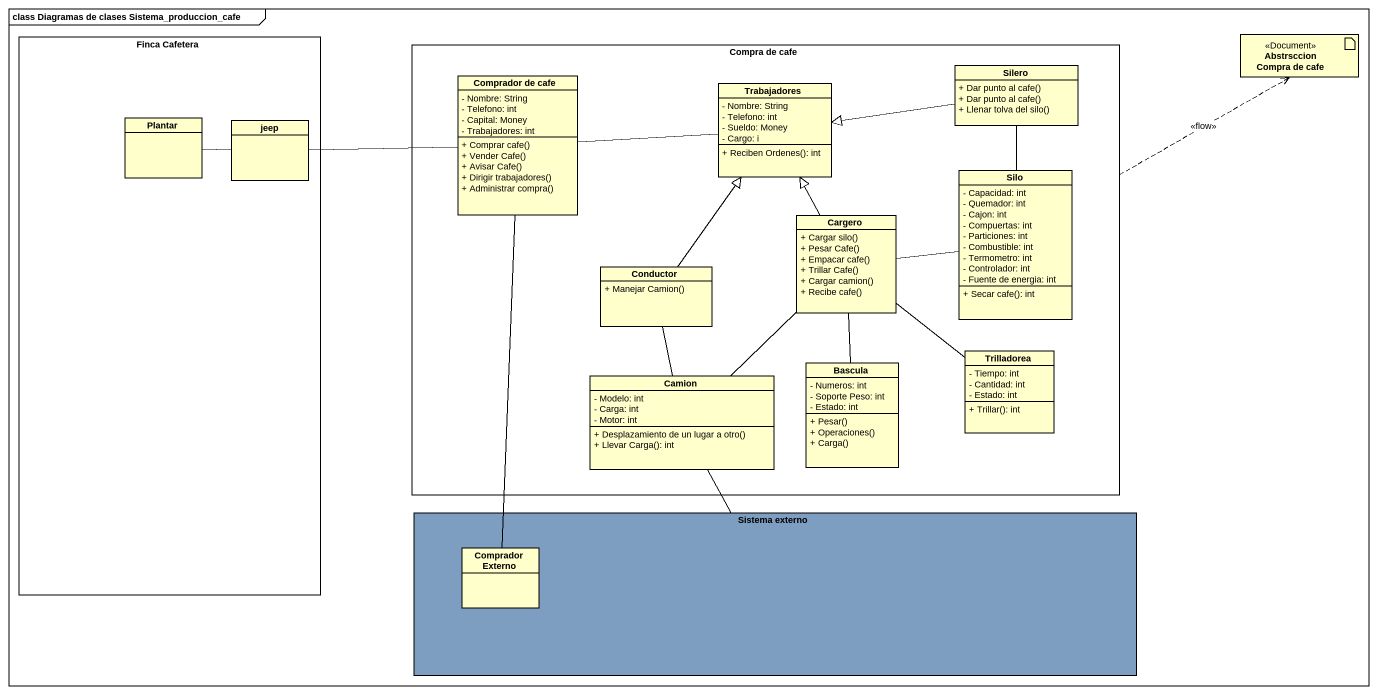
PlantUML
@startuml
mainframe class Diagramas de clases Sistema_produccion_cafe
allowmixing
hide circle
hide empty members
skinparam classAttributeIconSize 0
rectangle "Finca Cafetera" as Finca_Cafetera {
  class Plantar
  class jeep
}
rectangle "Compra de cafe" as Compra_de_cafe {
  class Silero {
    + Dar punto al cafe()
    + Dar punto al cafe()
    + Llenar tolva del silo()
  }
  class "Comprador de cafe" as Comprador_de_cafe {
    - Nombre: String
    - Telefono: int
    - Capital: Money
    - Trabajadores: int
    + Comprar cafe()
    + Vender Cafe()
    + Avisar Cafe()
    + Dirigir trabajadores()
    + Administrar compra()
  }
  class Trabajadores {
    - Nombre: String
    - Telefono: int
    - Sueldo: Money
    - Cargo: i
    + Reciben Ordenes(): int
  }
  class Silo {
    - Capacidad: int
    - Quemador: int
    - Cajon: int
    - Compuertas: int
    - Particiones: int
    - Combustible: int
    - Termometro: int
    - Controlador: int
    - Fuente de energia: int
    + Secar cafe(): int
  }
  class Cargero {
    + Cargar silo()
    + Pesar Cafe()
    + Empacar cafe()
    + Trillar Cafe()
    + Cargar camion()
    + Recibe cafe()
  }
  class Conductor {
    + Manejar Camion()
  }
  class Camion {
    - Modelo: int
    - Carga: int
    - Motor: int
    + Desplazamiento de un lugar a otro()
    + Llevar Carga(): int
  }
  class Bascula {
    - Numeros: int
    - Soporte Peso: int
    - Estado: int
    + Pesar()
    + Operaciones()
    + Carga()
  }
  class Trilladorea {
    - Tiempo: int
    - Cantidad: int
    - Estado: int
    + Trillar(): int
  }
}
artifact "Abstrsccion Compra de cafe" as Abstrsccion_Compra_de_cafe <<Document>>
rectangle "Sistema externo" as Sistema_externo #7D9EC0 {
  class "Comprador Externo" as Comprador_Externo
}
Compra_de_cafe .right.> Abstrsccion_Compra_de_cafe : <<flow>>
Silero -left-|> Trabajadores
Silero -- Silo
Comprador_de_cafe -right- Trabajadores
Comprador_de_cafe -- Comprador_Externo
Plantar -right- jeep
jeep -right- Comprador_de_cafe
Cargero -up-|> Trabajadores
Cargero -right- Silo
Cargero -- Camion
Cargero -- Bascula
Cargero -- Trilladorea
Conductor -up-|> Trabajadores
Conductor -- Camion
Camion -- Sistema_externo
@enduml
